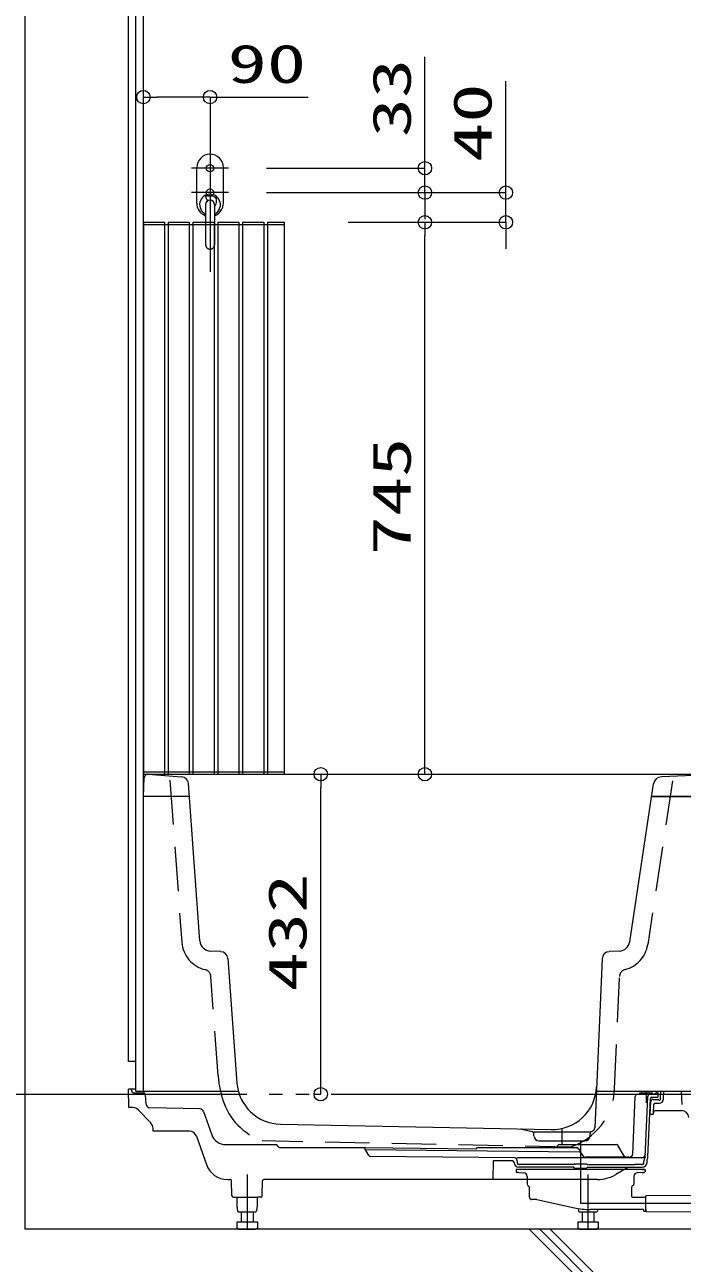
# Model space of a CAD drawing. Units: millimetres on the paper. Extents: x -305 to 305, y -152 to 152.
# Drawn here: x -253.1 to -223.5, y -99 to -43.2 of the extents above; entities that cross this region are included whole.
import ezdxf
from ezdxf.enums import TextEntityAlignment as Align

# ---------------------------------------------------------------- set-up
doc = ezdxf.new("R2010")
doc.units = ezdxf.units.MM
for name, pattern in [('DASHED2', [3, 2, -1]), ('LONG_CHAIN', [21, 18, -1, 1, -1]), ('LONG_DOUBLE_CHAIN', [21.8, 18, -1, 0.6, -0.6, 0.6, -1])]:
    doc.linetypes.add(name, pattern=pattern)
doc.layers.add('0-0_0', color=7, linetype='Continuous', lineweight=9)
doc.layers.add('0-1_VIEW0001', color=7, linetype='DASHED2', lineweight=9)
doc.styles.add('ＭＳ ゴシック', font='')
doc.styles.get('ＭＳ ゴシック').set_extended_font_data('MS Gothic')

# ---------------------------------------------------------------- blocks, each defined once
blk = doc.blocks.new('_ORIGIN')
at = {"layer": '0-0_0'}
blk.add_line((0, 0), (-1, 0), dxfattribs=at)
blk.add_circle((0, 0), 0.5, dxfattribs=at)

msp = doc.modelspace()

# ---------------------------------------------------------------- linework, layer by layer
at = {"layer": '0-0_0'}
for p, q in [((-245.358, -46.486), (-247.158, -46.486)), ((-244.758, -46.486), (-240.344, -46.486)), ((-235.09, -49.087), (-235.09, -48.487)), ((-235.09, -50.787), (-235.09, -49.687)), ((-238.551, -50.787), (-235.09, -50.787)), ((-235.09, -51.387), (-235.09, -51.987)), ((-238.551, -52.12), (-235.091, -52.12)), ((-235.091, -76.354), (-235.091, -52.72)), ((-239.931, -76.954), (-239.781, -76.954)), ((-238.551, -76.954), (-235.091, -76.954)), ((-239.781, -90.754), (-239.781, -77.554)), ((-240.066, -91.354), (-239.781, -91.354))]:
    msp.add_line(p, q, dxfattribs=at)
msp.add_lwpolyline([(-242.218, -49.687), (-235.09, -49.687), (-235.09, -44.673)], dxfattribs=at)
at = {"layer": '0-1_VIEW0001', "linetype": 'Continuous'}
for p, q in [((-253.091, -14.02), (-253.091, -97.42)), ((-231.449, -50.187), (-231.449, -49.587)), ((-231.449, -52.12), (-231.449, -50.787)), ((-238.551, -52.12), (-231.449, -52.12)), ((-231.449, -52.72), (-231.449, -53.32)), ((-247.758, -77.954), (-247.714, -77.112)), ((-247.548, -76.954), (-221.597, -76.954)), ((-247.535, -76.954), (-246.038, -77.066)), ((-245.211, -84.452), (-245.731, -77.374)), ((-225.88, -84.489), (-224.803, -77.386)), ((-221.604, -76.954), (-224.456, -77.074)), ((-245.688, -77.954), (-247.758, -77.954)), ((-224.89, -77.954), (-222.457, -77.954)), ((-222.925, -77.954), (-224.89, -77.954)), ((-244.273, -84.938), (-244.738, -84.914)), ((-243.957, -85.247), (-243.546, -90.848)), ((-227.122, -85.256), (-227.454, -92.866)), ((-226.349, -84.914), (-226.806, -84.938)), ((-248.091, -89.887), (-248.425, -89.887)), ((-248.41, -91.954), (-248.425, -91.12)), ((-248.091, -91.12), (-248.425, -91.12)), ((-248.291, -91.153), (-248.29, -91.189)), ((-248.19, -91.287), (-247.754, -91.287)), ((-248.091, -91.22), (-243.483, -91.22)), ((-247.636, -91.798), (-247.654, -91.383)), ((-227.382, -91.22), (-217.208, -91.22)), ((-225.529, -91.354), (-225.527, -91.354)), ((-225.527, -91.354), (-224.962, -91.354)), ((-225.425, -91.287), (-225.458, -91.354)), ((-225.425, -91.287), (-224.858, -91.287)), ((-224.962, -91.354), (-224.8, -91.354)), ((-224.825, -91.354), (-224.858, -91.287)), ((-224.721, -91.316), (-224.729, -91.324)), ((-224.65, -91.287), (-224.594, -91.287)), ((-224.597, -91.457), (-224.594, -91.287)), ((-224.494, -91.572), (-224.479, -91.22)), ((-224.357, -91.578), (-224.342, -91.22)), ((-223.517, -91.816), (-223.553, -91.22)), ((-225.742, -94.048), (-225.629, -91.449)), ((-225.181, -94.168), (-225.062, -91.449)), ((-225.061, -94.174), (-224.947, -91.554)), ((-224.954, -92.254), (-224.929, -91.683)), ((-224.88, -91.49), (-224.631, -91.49)), ((-224.829, -91.587), (-224.611, -91.587)), ((-224.816, -92.222), (-224.798, -91.821)), ((-224.732, -91.757), (-224.544, -91.757)), ((-248.233, -91.954), (-248.41, -91.954)), ((-247.413, -92.659), (-247.993, -92.056)), ((-245.206, -92.017), (-247.474, -91.958)), ((-245.053, -92.128), (-244.682, -93.176)), ((-224.954, -92.254), (-224.849, -92.254)), ((-224.714, -92.087), (-223.552, -92.087)), ((-247.318, -93.02), (-247.32, -92.884)), ((-245.684, -93.02), (-247.318, -93.02)), ((-241.591, -92.702), (-229.412, -92.945)), ((-230.734, -92.923), (-230.268, -93.036)), ((-227.654, -93.054), (-230.196, -93.054)), ((-227.594, -93.027), (-227.56, -93.014)), ((-245.369, -93.242), (-244.917, -94.521)), ((-230.186, -93.232), (-230.192, -93.128)), ((-229.953, -93.454), (-227.896, -93.454)), ((-227.663, -93.232), (-227.657, -93.115)), ((-227.663, -93.232), (-227.657, -93.115)), ((-244.054, -93.62), (-241.805, -93.62)), ((-241.891, -93.62), (-241.816, -93.62)), ((-241.676, -93.718), (-241.728, -93.656)), ((-241.6, -93.754), (-241.251, -93.754)), ((-241.251, -93.754), (-237.816, -93.754)), ((-237.615, -94.104), (-237.818, -93.754)), ((-235.301, -93.796), (-237.759, -93.771)), ((-228.149, -93.953), (-237.758, -93.857)), ((-231.049, -94.219), (-237.53, -94.154)), ((-232.797, -93.821), (-235.301, -93.796)), ((-232.797, -93.821), (-232.787, -93.804)), ((-232.7, -93.754), (-231.892, -93.754)), ((-231.892, -93.754), (-228.265, -93.754)), ((-229.12, -93.67), (-229.168, -93.754)), ((-229.034, -93.62), (-226.483, -93.62)), ((-228.178, -93.804), (-228.114, -93.914)), ((-228.063, -94.003), (-227.991, -94.128)), ((-226.098, -94.186), (-226.396, -93.67)), ((-232.017, -94.346), (-232.031, -95.187)), ((-231.149, -94.355), (-232.017, -94.346)), ((-231.083, -94.419), (-231.082, -94.43)), ((-225.228, -94.22), (-230.955, -94.22)), ((-230.95, -94.315), (-230.946, -94.425)), ((-230.138, -94.64), (-230.862, -94.64)), ((-230.531, -94.52), (-230.846, -94.52)), ((-230.138, -94.52), (-230.531, -94.52)), ((-228.398, -94.52), (-230.138, -94.52)), ((-228.398, -94.64), (-230.138, -94.64)), ((-228.358, -94.48), (-228.398, -94.52)), ((-228.358, -94.68), (-228.398, -94.64)), ((-228.358, -94.48), (-227.825, -94.48)), ((-228.358, -94.68), (-227.825, -94.68)), ((-227.825, -94.48), (-227.785, -94.52)), ((-227.825, -94.68), (-227.785, -94.64)), ((-227.785, -94.52), (-226.045, -94.52)), ((-227.785, -94.64), (-226.045, -94.64)), ((-225.928, -94.64), (-226.509, -94.97)), ((-226.045, -94.52), (-225.651, -94.52)), ((-226.045, -94.64), (-225.32, -94.64)), ((-225.887, -94.209), (-225.899, -94.209)), ((-225.87, -94.21), (-225.887, -94.209)), ((-225.824, -94.21), (-225.87, -94.21)), ((-225.762, -94.21), (-225.824, -94.21)), ((-225.577, -94.211), (-225.762, -94.21)), ((-225.337, -94.52), (-225.651, -94.52)), ((-225.341, -94.211), (-225.577, -94.211)), ((-225.237, -94.425), (-225.232, -94.315)), ((-225.101, -94.431), (-225.095, -94.297)), ((-243.974, -95.187), (-243.866, -95.187)), ((-243.774, -95.921), (-243.785, -95.253)), ((-242.409, -95.921), (-242.397, -95.253)), ((-232.031, -95.187), (-242.317, -95.187)), ((-228.758, -95.187), (-232.031, -95.187)), ((-230.991, -94.756), (-230.991, -94.84)), ((-225.208, -94.74), (-230.975, -94.74)), ((-230.871, -94.873), (-230.958, -94.873)), ((-230.871, -94.873), (-230.651, -94.883)), ((-230.491, -95.049), (-230.491, -95.401)), ((-227.698, -95.187), (-228.758, -95.187)), ((-228.457, -95.222), (-228.457, -95.221)), ((-227.331, -95.187), (-227.698, -95.187)), ((-227.065, -95.225), (-227.06, -95.222)), ((-225.691, -95.049), (-225.691, -95.356)), ((-225.312, -94.873), (-225.532, -94.883)), ((-225.315, -94.74), (-225.208, -94.74)), ((-225.312, -94.873), (-225.225, -94.873)), ((-225.191, -94.756), (-225.191, -94.84)), ((-230.462, -95.456), (-230.421, -95.483)), ((-230.391, -95.99), (-230.391, -95.539)), ((-225.791, -95.949), (-225.791, -95.539)), ((-225.721, -95.456), (-225.762, -95.483)), ((-225.691, -95.356), (-225.691, -95.401)), ((-243.707, -95.987), (-242.605, -95.987)), ((-243.545, -95.987), (-243.545, -96.354)), ((-242.638, -95.987), (-242.638, -96.354)), ((-242.476, -95.987), (-242.605, -95.987)), ((-230.058, -96.09), (-230.291, -96.09)), ((-230.058, -96.09), (-228.37, -96.462)), ((-225.758, -95.982), (-225.158, -95.985)), ((-225.158, -96.544), (-225.158, -95.932)), ((-225.142, -95.915), (-222.841, -95.895)), ((-242.708, -96.654), (-243.475, -96.654)), ((-243.358, -96.654), (-243.358, -97.087)), ((-242.825, -96.654), (-242.825, -97.087)), ((-227.375, -96.654), (-228.141, -96.654)), ((-228.025, -96.654), (-228.025, -97.087)), ((-225.275, -96.54), (-227.653, -96.54)), ((-227.491, -96.654), (-227.491, -97.087)), ((-225.258, -96.556), (-225.258, -96.59)), ((-225.191, -96.623), (-225.225, -96.623)), ((-225.158, -96.606), (-225.158, -96.544)), ((-225.158, -96.545), (-225.158, -96.59)), ((-225.142, -96.623), (-222.808, -96.643)), ((-185.086, -97.42), (-253.091, -97.42)), ((-243.553, -97.087), (-243.553, -97.375)), ((-243.553, -97.087), (-242.63, -97.087)), ((-243.475, -97.42), (-243.553, -97.375)), ((-243.475, -97.42), (-242.708, -97.42)), ((-242.63, -97.375), (-242.708, -97.42)), ((-242.63, -97.087), (-242.63, -97.375)), ((-226.4, -101.42), (-230.4, -97.42)), ((-225.928, -101.42), (-229.928, -97.42)), ((-225.457, -101.42), (-229.457, -97.42)), ((-228.22, -97.087), (-228.22, -97.375)), ((-228.22, -97.087), (-227.296, -97.087)), ((-228.141, -97.42), (-228.22, -97.375)), ((-228.141, -97.42), (-227.375, -97.42)), ((-227.296, -97.375), (-227.375, -97.42)), ((-227.296, -97.087), (-227.296, -97.375))]:
    msp.add_line(p, q, dxfattribs=at)
at = {"layer": '0-1_VIEW0001', "color": 5, "linetype": 'Continuous'}
for p, q in [((-248.425, -89.887), (-248.425, -24.687)), ((-248.091, -91.22), (-248.091, -25.187)), ((-247.758, -91.22), (-247.758, -25.187))]:
    msp.add_line(p, q, dxfattribs=at)
at = {"layer": '0-1_VIEW0001', "color": 2, "linetype": 'LONG_CHAIN'}
for p, q in [((-244.758, -46.487), (-244.758, -54.354)), ((-243.925, -49.687), (-245.591, -49.687)), ((-243.925, -50.787), (-245.591, -50.787))]:
    msp.add_line(p, q, dxfattribs=at)
at = {"layer": '0-1_VIEW0001', "linetype": 'LONG_CHAIN'}
for p, q in [((-244.758, -49.02), (-244.758, -50.354)), ((-244.091, -49.687), (-245.425, -49.687)), ((-244.758, -50.12), (-244.758, -51.454)), ((-244.091, -50.787), (-245.425, -50.787)), ((-225.141, -91.22), (-225.141, -91.57)), ((-225.141, -91.434), (-225.141, -91.74)), ((-228.925, -93.587), (-228.925, -92.92)), ((-228.091, -93.454), (-228.091, -95.078)), ((-228.091, -93.494), (-228.091, -96.256)), ((-243.091, -94.957), (-243.091, -97.42)), ((-227.758, -94.957), (-227.758, -97.42)), ((-228.091, -96.256), (-223.856, -96.256)), ((-225.449, -96.256), (-222.627, -96.256))]:
    msp.add_line(p, q, dxfattribs=at)
at = {"layer": '0-1_VIEW0001', "color": 2, "linetype": 'Continuous'}
for p, q in [((-245.358, -51.26), (-245.358, -49.66)), ((-244.158, -51.26), (-244.158, -49.66)), ((-244.461, -51.144), (-244.461, -50.967)), ((-244.958, -51.327), (-244.958, -52.12)), ((-244.558, -51.327), (-244.558, -52.12))]:
    msp.add_line(p, q, dxfattribs=at)
at = {"layer": '0-1_VIEW0001', "color": 6, "linetype": 'Continuous'}
for p, q in [((-247.758, -52.12), (-247.758, -76.954)), ((-247.758, -52.12), (-246.808, -52.12)), ((-247.758, -52.12), (-246.808, -52.12)), ((-247.758, -52.22), (-241.425, -52.22)), ((-246.808, -52.12), (-246.808, -76.954)), ((-246.641, -52.12), (-246.641, -76.954)), ((-246.641, -52.12), (-245.691, -52.12)), ((-245.691, -52.12), (-245.691, -76.954)), ((-245.525, -52.12), (-245.525, -76.954)), ((-245.525, -52.12), (-244.575, -52.12)), ((-244.575, -52.12), (-244.575, -76.954)), ((-244.408, -52.12), (-244.408, -76.954)), ((-244.408, -52.12), (-243.458, -52.12)), ((-243.458, -52.12), (-243.458, -76.954)), ((-243.291, -52.12), (-243.291, -76.954)), ((-243.291, -52.12), (-242.341, -52.12)), ((-242.341, -52.12), (-242.341, -76.954)), ((-242.175, -52.12), (-242.175, -76.954)), ((-242.175, -52.12), (-241.425, -52.12)), ((-241.425, -52.12), (-241.425, -76.954)), ((-247.758, -76.854), (-241.425, -76.854)), ((-247.758, -76.954), (-246.808, -76.954)), ((-246.641, -76.954), (-245.691, -76.954)), ((-245.525, -76.954), (-244.575, -76.954)), ((-244.408, -76.954), (-243.458, -76.954)), ((-243.291, -76.954), (-242.341, -76.954)), ((-242.175, -76.954), (-241.425, -76.954))]:
    msp.add_line(p, q, dxfattribs=at)
at = {"layer": '0-1_VIEW0001', "color": 2}
for p, q in [((-244.958, -52.12), (-244.958, -53.127)), ((-244.558, -52.12), (-244.558, -53.127))]:
    msp.add_line(p, q, dxfattribs=at)
at = {"layer": '0-1_VIEW0001', "color": 4}
for p, q in [((-246.564, -77.227), (-246.028, -84.518)), ((-223.954, -77.253), (-225.071, -84.622)), ((-244.393, -90.516), (-244.721, -86.048)), ((-226.557, -91.112), (-226.336, -86.05)), ((-228.583, -93.729), (-242.406, -93.452))]:
    msp.add_line(p, q, dxfattribs=at)
at = {"layer": '0-1_VIEW0001', "linetype": 'LONG_DOUBLE_CHAIN'}
msp.add_line((-261.105, -91.354), (-181.091, -91.354), dxfattribs=at)
at = {"layer": '0-1_VIEW0001', "linetype": 'Continuous'}
for points in [[(-242.218, -50.787), (-231.449, -50.787), (-231.449, -45.773)], [(-225.907, -94.185), (-225.969, -94.185), (-226.19, -94.186), (-226.411, -94.187), (-226.631, -94.187), (-226.852, -94.188), (-227.073, -94.188), (-227.293, -94.188), (-227.514, -94.189), (-227.735, -94.189), (-227.883, -94.189)], [(-225.906, -94.209), (-225.905, -94.209), (-225.903, -94.209), (-225.902, -94.209), (-225.9, -94.209), (-225.899, -94.209)], [(-243.545, -96.354), (-243.533, -96.518), (-243.501, -96.632), (-243.475, -96.654)], [(-242.638, -96.354), (-242.65, -96.518), (-242.682, -96.632), (-242.708, -96.654)], [(-228.204, -96.491), (-228.177, -96.613), (-228.141, -96.654)], [(-227.319, -96.537), (-227.345, -96.625), (-227.375, -96.654)]]:
    msp.add_lwpolyline(points, dxfattribs=at)
for centre in [(-244.758, -49.687), (-244.758, -50.787)]:
    msp.add_circle(centre, 0.167, dxfattribs=at)
at = {"layer": '0-1_VIEW0001', "color": 2, "linetype": 'Continuous'}
for centre, radius, start, end in [((-244.754, -49.66), 0.6, 0, 180), ((-244.758, -51.26), 0.6, 180, 250.5288), ((-244.758, -51.327), 0.467, 295.377, 244.6231), ((-244.758, -50.96), 0.203, 163.6446, 233.9811), ((-244.758, -51.327), 0.203, 126.0189, 190.3889), ((-244.758, -51.327), 0.4, 42.1264, 120.3629), ((-244.758, -51.327), 0.2, 0, 180), ((-244.891, -51.144), 0.0233, 306.0188, 53.9811), ((-244.891, -51.144), 0.43, 320.8226, 0), ((-244.758, -51.26), 0.6, 289.4712, 0)]:
    msp.add_arc(centre, radius, start, end, dxfattribs=at)
at = {"layer": '0-1_VIEW0001', "color": 2}
msp.add_arc((-244.758, -53.127), 0.2, 180, 0, dxfattribs=at)
at = {"layer": '0-1_VIEW0001', "linetype": 'Continuous'}
for centre, radius, start, end in [((-247.548, -77.12), 0.167, 86.7931, 177), ((-246.063, -77.398), 0.333, 4.2, 85.7239), ((-224.441, -77.44), 0.367, 92.4182, 171.3784), ((-244.712, -84.415), 0.5, 184.2, 267.0447), ((-226.375, -84.414), 0.5, 273, 351.3784), ((-244.29, -85.271), 0.333, 4.2, 87.0447), ((-226.789, -85.271), 0.333, 93, 177.5), ((-248.324, -91.154), 0.0333, 1, 90), ((-248.19, -91.187), 0.1, 181, 270), ((-247.754, -91.387), 0.1, 2.5, 90), ((-241.551, -90.702), 2, 184.2, 268.8542), ((-229.372, -90.946), 2, 268.8542, 357.5), ((-225.529, -91.454), 0.1, 90, 177.5), ((-224.962, -91.454), 0.1, 90, 177.5), ((-224.8, -91.254), 0.1, 270, 315), ((-224.65, -91.387), 0.1, 90, 135), ((-247.469, -91.791), 0.167, 182.5, 268.4951), ((-224.88, -91.557), 0.0667, 90, 177.5), ((-224.829, -91.687), 0.1, 90, 177.5), ((-224.732, -91.824), 0.0667, 90, 177.5), ((-224.631, -91.457), 0.0333, 270, 359), ((-224.611, -91.62), 0.0333, 36.8699, 90), ((-224.544, -91.57), 0.05, 216.8699, 357.5), ((-224.544, -91.57), 0.187, 270, 357.5), ((-248.233, -92.287), 0.333, 43.8561, 90), ((-245.21, -92.184), 0.167, 19.5024, 88.4951), ((-224.849, -92.22), 0.0333, 270, 357.5), ((-224.714, -92.187), 0.1, 90, 177.5), ((-223.552, -92.42), 0.333, 3.5, 90), ((-247.654, -92.89), 0.333, 1, 43.8561), ((-245.684, -93.354), 0.333, 19.5024, 90), ((-230.774, -93.085), 0.167, 76.341, 88.8542), ((-230.292, -93.133), 0.1, 3, 76.341), ((-227.557, -93.12), 0.1, 111.4815, 177), ((-227.621, -92.859), 0.167, 291.4815, 357.5), ((-244.054, -92.954), 0.667, 199.5025, 270), ((-229.953, -93.22), 0.233, 183, 270), ((-227.896, -93.22), 0.233, 270, 357), ((-241.805, -93.72), 0.1, 40, 90), ((-241.805, -93.72), 0.1, 40, 90), ((-241.6, -93.654), 0.1, 220, 270), ((-237.816, -93.854), 0.1, 55.3087, 90), ((-237.529, -94.054), 0.1, 210, 269.4271), ((-232.7, -93.854), 0.1, 90, 150), ((-229.034, -93.72), 0.1, 90, 150), ((-228.265, -93.854), 0.1, 30, 90), ((-228.15, -94.053), 0.1, 30, 89.4271), ((-227.904, -94.078), 0.1, 210, 272.4928), ((-226.483, -93.72), 0.1, 30, 90), ((-225.909, -94.042), 0.167, 270.3076, 357.8635), ((-225.908, -94.018), 0.167, 270.1954, 357.5), ((-225.342, -94.044), 0.167, 270.4117, 357.4994), ((-225.348, -94.161), 0.167, 323.7155, 357.5), ((-225.348, -94.161), 0.287, 331.7971, 357.5), ((-243.974, -94.187), 1, 199.5025, 270), ((-231.149, -94.422), 0.0667, 2.5, 89.4271), ((-230.862, -94.42), 0.22, 182.5, 270), ((-231.05, -94.319), 0.1, 2.5, 89.4271), ((-230.846, -94.42), 0.1, 182.5, 270), ((-225.337, -94.42), 0.1, 270, 357.5), ((-225.32, -94.42), 0.22, 270, 357.5), ((-225.133, -94.319), 0.1, 143.7155, 177.5), ((-243.866, -95.287), 0.1, 49.2032, 90), ((-243.852, -95.254), 0.0667, 1, 39.8516), ((-242.331, -95.254), 0.0667, 135, 179), ((-242.317, -95.287), 0.1, 90, 135), ((-230.975, -94.756), 0.0167, 90, 180), ((-230.958, -94.84), 0.0333, 180, 270), ((-230.658, -95.049), 0.167, 0, 87.5), ((-227.331, -93.52), 1.667, 270, 299.5778), ((-225.525, -95.049), 0.167, 92.5, 180), ((-225.225, -94.84), 0.0333, 270, 0), ((-225.208, -94.756), 0.0167, 0, 90), ((-230.425, -95.401), 0.0667, 180, 236.3099), ((-230.458, -95.539), 0.0667, 0, 56.3099), ((-225.725, -95.539), 0.0667, 123.6901, 180), ((-225.758, -95.401), 0.0667, 303.6901, 0), ((-243.707, -95.92), 0.0667, 181, 270), ((-242.476, -95.92), 0.0667, 270, 359), ((-230.291, -95.99), 0.1, 180, 270), ((-225.758, -95.949), 0.0333, 180, 269.75), ((-225.141, -95.932), 0.0167, 90.5, 180), ((-227.653, -93.206), 3.333, 257.5741, 270), ((-225.275, -96.556), 0.0167, 0, 90), ((-225.225, -96.59), 0.0333, 180, 270), ((-225.191, -96.59), 0.0333, 270, 0), ((-225.141, -96.606), 0.0167, 180, 269.5)]:
    msp.add_arc(centre, radius, start, end, dxfattribs=at)
at = {"layer": '0-1_VIEW0001', "color": 4}
for centre, radius, start, end in [((-244.665, -84.417), 1.367, 184.2, 256.809), ((-226.422, -84.417), 1.367, 284.287, 351.3784), ((-245.053, -86.073), 0.333, 4.2, 76.809), ((-226.003, -86.064), 0.333, 104.287, 177.5), ((-239.586, -90.163), 4.82, 184.2, 197.5091), ((-229.421, -90.987), 2.867, 286.9955, 357.5), ((-241.448, -90.75), 2.867, 197.5091, 250.4764)]:
    msp.add_arc(centre, radius, start, end, dxfattribs=at)

# ---------------------------------------------------------------- block references
at = {"layer": '0-0_0', "xscale": 0.6, "yscale": 0.6}
for p, rotation in [((-247.758, -46.486), 180), ((-235.09, -49.687), 270), ((-235.09, -50.787), 90), ((-235.091, -52.12), 90), ((-239.781, -76.954), 90), ((-235.091, -76.954), 270), ((-239.781, -91.354), 270)]:
    msp.add_blockref('_ORIGIN', p, dxfattribs=dict(at, rotation=rotation))
msp.add_blockref('_ORIGIN', (-244.758, -46.486), dxfattribs=at)
at = {"layer": '0-1_VIEW0001', "xscale": 0.6, "yscale": 0.6}
for p, rotation in [((-231.449, -50.787), 270), ((-231.449, -52.12), 90)]:
    msp.add_blockref('_ORIGIN', p, dxfattribs=dict(at, rotation=rotation))

# ---------------------------------------------------------------- texts
at = {"layer": '0-0_0', "style": 'ＭＳ ゴシック', "width": 1.5}
msp.add_text('90', height=1.73, dxfattribs=at).set_placement((-243.965, -46.369), align=Align.BOTTOM_LEFT)
for s, p in [('33', (-235.207, -48.294)), ('745', (-235.208, -67.107)), ('432', (-239.898, -86.724))]:
    msp.add_text(s, height=1.73, rotation=90, dxfattribs=at).set_placement(p, align=Align.BOTTOM_LEFT)
at = {"layer": '0-1_VIEW0001', "style": 'ＭＳ ゴシック', "width": 1.5}
msp.add_text('40', height=1.73, rotation=90, dxfattribs=at).set_placement((-231.574, -49.404), align=Align.BOTTOM_LEFT)

doc.saveas('drawing.dxf')
